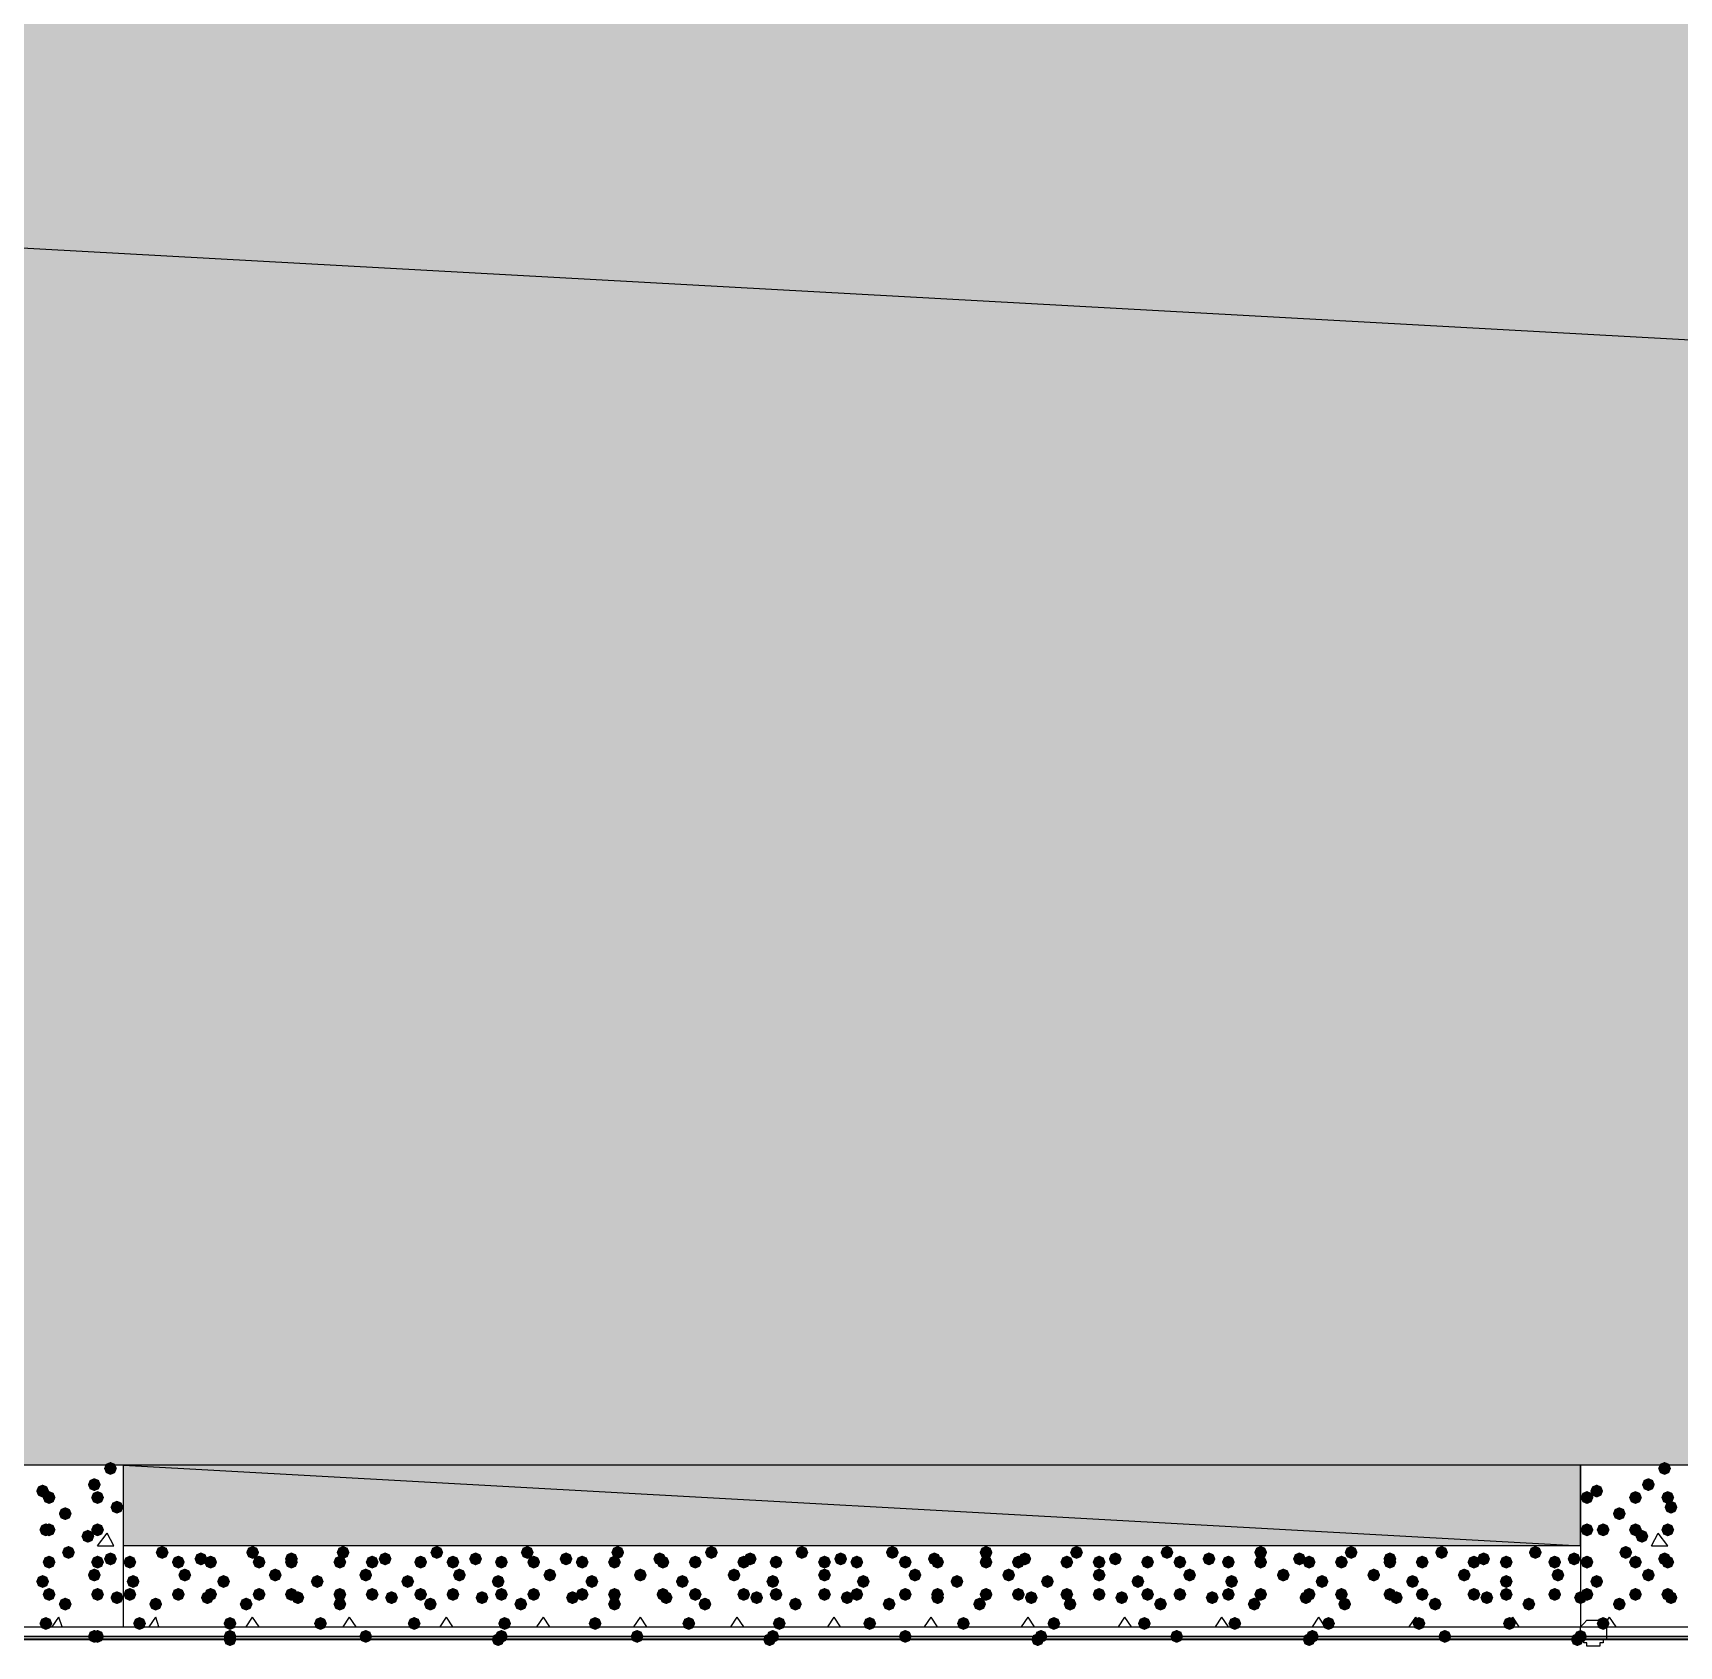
# Model space of a CAD drawing. Header units: millimetres. Extents: x 0 to 420, y 0 to 297.
# Drawn here: x 89.87 to 111.44, y 82.55 to 103.7 of the extents above; entities that cross this region are included whole.
import ezdxf

# ---------------------------------------------------------------- set-up
doc = ezdxf.new("R2010")
doc.units = ezdxf.units.MM
doc.layers.get('0').update_dxf_attribs({"linetype": 'CONTINUOUS'})

msp = doc.modelspace()

# ---------------------------------------------------------------- hatches: boundary and pattern name
at = {"true_color": 0x000008}
h = msp.add_hatch(color=0, dxfattribs=at)
h.paths.add_polyline_path([(379.603, 103.970667), (33.528, 103.970667), (379.603, 84.920667)], flags=0)
h.paths.add_polyline_path([(33.528, 103.970667), (379.603, 84.920667), (33.528, 84.920667)], flags=0)
at = {"true_color": 0x000007}
for points in [[(90.974333, 84.878333), (90.949462, 84.818537), (90.889667, 84.793667), (90.829871, 84.818537), (90.805, 84.878333), (90.829871, 84.938129), (90.889667, 84.963), (90.949462, 84.938129)], [(111.336667, 84.878333), (111.311796, 84.818537), (111.252, 84.793667), (111.192204, 84.818537), (111.167333, 84.878333), (111.192204, 84.938129), (111.252, 84.963), (111.311796, 84.938129)], [(90.085333, 84.582), (90.060463, 84.522204), (90.000667, 84.497333), (89.940871, 84.522204), (89.916, 84.582), (89.940871, 84.641796), (90.000667, 84.666667), (90.060462, 84.641796)], [(90.17, 84.497333), (90.145129, 84.437537), (90.085333, 84.412667), (90.025538, 84.437537), (90.000667, 84.497333), (90.025537, 84.557129), (90.085333, 84.582), (90.145129, 84.557129)], [(90.762667, 84.666667), (90.737796, 84.606871), (90.678, 84.582), (90.618204, 84.606871), (90.593333, 84.666667), (90.618204, 84.726462), (90.678, 84.751333), (90.737796, 84.726463)], [(90.805, 84.497333), (90.780129, 84.437537), (90.720333, 84.412667), (90.660538, 84.437537), (90.635667, 84.497333), (90.660537, 84.557129), (90.720333, 84.582), (90.780129, 84.557129)], [(110.320667, 84.497333), (110.295796, 84.437537), (110.236, 84.412667), (110.176204, 84.437537), (110.151333, 84.497333), (110.176204, 84.557129), (110.236, 84.582), (110.295796, 84.557129)], [(110.447667, 84.582), (110.422796, 84.522204), (110.363, 84.497333), (110.303204, 84.522204), (110.278333, 84.582), (110.303204, 84.641796), (110.363, 84.666667), (110.422796, 84.641796)], [(110.955667, 84.497333), (110.930796, 84.437537), (110.871, 84.412667), (110.811204, 84.437537), (110.786333, 84.497333), (110.811204, 84.557129), (110.871, 84.582), (110.930796, 84.557129)], [(111.125, 84.666667), (111.100129, 84.606871), (111.040333, 84.582), (110.980538, 84.606871), (110.955667, 84.666667), (110.980537, 84.726462), (111.040333, 84.751333), (111.100129, 84.726463)], [(111.379, 84.497333), (111.354129, 84.437537), (111.294333, 84.412667), (111.234538, 84.437537), (111.209667, 84.497333), (111.234537, 84.557129), (111.294333, 84.582), (111.354129, 84.557129)], [(90.381667, 84.285667), (90.356796, 84.225871), (90.297, 84.201), (90.237204, 84.225871), (90.212333, 84.285667), (90.237204, 84.345462), (90.297, 84.370333), (90.356796, 84.345463)], [(91.059, 84.370333), (91.034129, 84.310538), (90.974333, 84.285667), (90.914538, 84.310538), (90.889667, 84.370333), (90.914537, 84.430129), (90.974333, 84.455), (91.034129, 84.430129)], [(110.744, 84.285667), (110.719129, 84.225871), (110.659333, 84.201), (110.599538, 84.225871), (110.574667, 84.285667), (110.599537, 84.345462), (110.659333, 84.370333), (110.719129, 84.345463)], [(111.421333, 84.370333), (111.396463, 84.310538), (111.336667, 84.285667), (111.276871, 84.310538), (111.252, 84.370333), (111.276871, 84.430129), (111.336667, 84.455), (111.396462, 84.430129)], [(90.127667, 84.074), (90.102796, 84.014204), (90.043, 83.989333), (89.983204, 84.014204), (89.958333, 84.074), (89.983204, 84.133796), (90.043, 84.158667), (90.102796, 84.133796)], [(90.17, 84.074), (90.145129, 84.014204), (90.085333, 83.989333), (90.025538, 84.014204), (90.000667, 84.074), (90.025537, 84.133796), (90.085333, 84.158667), (90.145129, 84.133796)], [(90.805, 84.074), (90.780129, 84.014204), (90.720333, 83.989333), (90.660538, 84.014204), (90.635667, 84.074), (90.660537, 84.133796), (90.720333, 84.158667), (90.780129, 84.133796)], [(110.320667, 84.074), (110.295796, 84.014204), (110.236, 83.989333), (110.176204, 84.014204), (110.151333, 84.074), (110.176204, 84.133796), (110.236, 84.158667), (110.295796, 84.133796)], [(110.532333, 84.074), (110.507463, 84.014204), (110.447667, 83.989333), (110.387871, 84.014204), (110.363, 84.074), (110.387871, 84.133796), (110.447667, 84.158667), (110.507462, 84.133796)], [(110.955667, 84.074), (110.930796, 84.014204), (110.871, 83.989333), (110.811204, 84.014204), (110.786333, 84.074), (110.811204, 84.133796), (110.871, 84.158667), (110.930796, 84.133796)], [(111.379, 84.074), (111.354129, 84.014204), (111.294333, 83.989333), (111.234538, 84.014204), (111.209667, 84.074), (111.234537, 84.133796), (111.294333, 84.158667), (111.354129, 84.133796)], [(90.678, 83.989333), (90.653129, 83.929537), (90.593333, 83.904667), (90.533537, 83.929537), (90.508667, 83.989333), (90.533537, 84.049129), (90.593333, 84.074), (90.653129, 84.049129)], [(111.040333, 83.989333), (111.015463, 83.929537), (110.955667, 83.904667), (110.895871, 83.929537), (110.871, 83.989333), (110.895871, 84.049129), (110.955667, 84.074), (111.015462, 84.049129)], [(90.17, 83.650667), (90.145129, 83.590871), (90.085333, 83.566), (90.025538, 83.590871), (90.000667, 83.650667), (90.025537, 83.710462), (90.085333, 83.735333), (90.145129, 83.710463)], [(90.424, 83.777667), (90.399129, 83.717871), (90.339333, 83.693), (90.279538, 83.717871), (90.254667, 83.777667), (90.279537, 83.837462), (90.339333, 83.862333), (90.399129, 83.837463)], [(90.805, 83.650667), (90.780129, 83.590871), (90.720333, 83.566), (90.660538, 83.590871), (90.635667, 83.650667), (90.660537, 83.710462), (90.720333, 83.735333), (90.780129, 83.710463)], [(90.974333, 83.693), (90.949462, 83.633204), (90.889667, 83.608333), (90.829871, 83.633204), (90.805, 83.693), (90.829871, 83.752796), (90.889667, 83.777667), (90.949462, 83.752796)], [(110.320667, 83.650667), (110.295796, 83.590871), (110.236, 83.566), (110.176204, 83.590871), (110.151333, 83.650667), (110.176204, 83.710462), (110.236, 83.735333), (110.295796, 83.710463)], [(110.828667, 83.777667), (110.803796, 83.717871), (110.744, 83.693), (110.684204, 83.717871), (110.659333, 83.777667), (110.684204, 83.837462), (110.744, 83.862333), (110.803796, 83.837463)], [(110.955667, 83.650667), (110.930796, 83.590871), (110.871, 83.566), (110.811204, 83.590871), (110.786333, 83.650667), (110.811204, 83.710462), (110.871, 83.735333), (110.930796, 83.710463)], [(111.336667, 83.693), (111.311796, 83.633204), (111.252, 83.608333), (111.192204, 83.633204), (111.167333, 83.693), (111.192204, 83.752796), (111.252, 83.777667), (111.311796, 83.752796)], [(111.379, 83.650667), (111.354129, 83.590871), (111.294333, 83.566), (111.234538, 83.590871), (111.209667, 83.650667), (111.234537, 83.710462), (111.294333, 83.735333), (111.354129, 83.710463)], [(90.085333, 83.396667), (90.060463, 83.336871), (90.000667, 83.312), (89.940871, 83.336871), (89.916, 83.396667), (89.940871, 83.456462), (90.000667, 83.481333), (90.060462, 83.456463)], [(90.762667, 83.481333), (90.737796, 83.421537), (90.678, 83.396667), (90.618204, 83.421537), (90.593333, 83.481333), (90.618204, 83.541129), (90.678, 83.566), (90.737796, 83.541129)], [(110.447667, 83.396667), (110.422796, 83.336871), (110.363, 83.312), (110.303204, 83.336871), (110.278333, 83.396667), (110.303204, 83.456462), (110.363, 83.481333), (110.422796, 83.456463)], [(111.125, 83.481333), (111.100129, 83.421537), (111.040333, 83.396667), (110.980538, 83.421537), (110.955667, 83.481333), (110.980537, 83.541129), (111.040333, 83.566), (111.100129, 83.541129)], [(90.17, 83.227333), (90.145129, 83.167537), (90.085333, 83.142667), (90.025538, 83.167537), (90.000667, 83.227333), (90.025537, 83.287129), (90.085333, 83.312), (90.145129, 83.287129)], [(90.805, 83.227333), (90.780129, 83.167537), (90.720333, 83.142667), (90.660538, 83.167537), (90.635667, 83.227333), (90.660537, 83.287129), (90.720333, 83.312), (90.780129, 83.287129)], [(91.059, 83.185), (91.034129, 83.125204), (90.974333, 83.100333), (90.914538, 83.125204), (90.889667, 83.185), (90.914537, 83.244796), (90.974333, 83.269667), (91.034129, 83.244796)], [(110.320667, 83.227333), (110.295796, 83.167537), (110.236, 83.142667), (110.176204, 83.167537), (110.151333, 83.227333), (110.176204, 83.287129), (110.236, 83.312), (110.295796, 83.287129)], [(110.955667, 83.227333), (110.930796, 83.167537), (110.871, 83.142667), (110.811204, 83.167537), (110.786333, 83.227333), (110.811204, 83.287129), (110.871, 83.312), (110.930796, 83.287129)], [(111.379, 83.227333), (111.354129, 83.167537), (111.294333, 83.142667), (111.234538, 83.167537), (111.209667, 83.227333), (111.234537, 83.287129), (111.294333, 83.312), (111.354129, 83.287129)], [(111.421333, 83.185), (111.396463, 83.125204), (111.336667, 83.100333), (111.276871, 83.125204), (111.252, 83.185), (111.276871, 83.244796), (111.336667, 83.269667), (111.396462, 83.244796)], [(90.381667, 83.100333), (90.356796, 83.040538), (90.297, 83.015667), (90.237204, 83.040538), (90.212333, 83.100333), (90.237204, 83.160129), (90.297, 83.185), (90.356796, 83.160129)], [(110.744, 83.100333), (110.719129, 83.040538), (110.659333, 83.015667), (110.599538, 83.040538), (110.574667, 83.100333), (110.599537, 83.160129), (110.659333, 83.185), (110.719129, 83.160129)], [(90.127667, 82.846333), (90.102796, 82.786537), (90.043, 82.761667), (89.983204, 82.786537), (89.958333, 82.846333), (89.983204, 82.906129), (90.043, 82.931), (90.102796, 82.906129)], [(110.532333, 82.846333), (110.507463, 82.786537), (110.447667, 82.761667), (110.387871, 82.786537), (110.363, 82.846333), (110.387871, 82.906129), (110.447667, 82.931), (110.507462, 82.906129)]]:
    msp.add_hatch(color=0, dxfattribs=at).paths.add_polyline_path(points, flags=0)
at = {"true_color": 0x000008}
h = msp.add_hatch(color=0, dxfattribs=at)
h.paths.add_polyline_path([(110.151333, 84.920667), (91.059, 84.920667), (110.151333, 83.862333)], flags=0)
h.paths.add_polyline_path([(91.059, 84.920667), (110.151333, 83.862333), (91.059, 83.862333)], flags=0)
for points in [[(91.228333, 83.650667), (91.203463, 83.590871), (91.143667, 83.566), (91.083871, 83.590871), (91.059, 83.650667), (91.083871, 83.710462), (91.143667, 83.735333), (91.203462, 83.710463)], [(91.651667, 83.777667), (91.626796, 83.717871), (91.567, 83.693), (91.507204, 83.717871), (91.482333, 83.777667), (91.507204, 83.837462), (91.567, 83.862333), (91.626796, 83.837463)], [(91.863333, 83.650667), (91.838463, 83.590871), (91.778667, 83.566), (91.718871, 83.590871), (91.694, 83.650667), (91.718871, 83.710462), (91.778667, 83.735333), (91.838462, 83.710463)], [(92.159667, 83.693), (92.134796, 83.633204), (92.075, 83.608333), (92.015204, 83.633204), (91.990333, 83.693), (92.015204, 83.752796), (92.075, 83.777667), (92.134796, 83.752796)], [(92.286667, 83.650667), (92.261796, 83.590871), (92.202, 83.566), (92.142204, 83.590871), (92.117333, 83.650667), (92.142204, 83.710462), (92.202, 83.735333), (92.261796, 83.710463)], [(92.837, 83.777667), (92.812129, 83.717871), (92.752333, 83.693), (92.692538, 83.717871), (92.667667, 83.777667), (92.692537, 83.837462), (92.752333, 83.862333), (92.812129, 83.837463)], [(92.921667, 83.650667), (92.896796, 83.590871), (92.837, 83.566), (92.777204, 83.590871), (92.752333, 83.650667), (92.777204, 83.710462), (92.837, 83.735333), (92.896796, 83.710463)], [(93.345, 83.693), (93.320129, 83.633204), (93.260333, 83.608333), (93.200538, 83.633204), (93.175667, 83.693), (93.200537, 83.752796), (93.260333, 83.777667), (93.320129, 83.752796)], [(93.345, 83.650667), (93.320129, 83.590871), (93.260333, 83.566), (93.200538, 83.590871), (93.175667, 83.650667), (93.200537, 83.710462), (93.260333, 83.735333), (93.320129, 83.710463)], [(93.98, 83.650667), (93.955129, 83.590871), (93.895333, 83.566), (93.835538, 83.590871), (93.810667, 83.650667), (93.835537, 83.710462), (93.895333, 83.735333), (93.955129, 83.710463)], [(94.022333, 83.777667), (93.997463, 83.717871), (93.937667, 83.693), (93.877871, 83.717871), (93.853, 83.777667), (93.877871, 83.837462), (93.937667, 83.862333), (93.997462, 83.837463)], [(94.403333, 83.650667), (94.378463, 83.590871), (94.318667, 83.566), (94.258871, 83.590871), (94.234, 83.650667), (94.258871, 83.710462), (94.318667, 83.735333), (94.378462, 83.710463)], [(94.572667, 83.693), (94.547796, 83.633204), (94.488, 83.608333), (94.428204, 83.633204), (94.403333, 83.693), (94.428204, 83.752796), (94.488, 83.777667), (94.547796, 83.752796)], [(95.038333, 83.650667), (95.013463, 83.590871), (94.953667, 83.566), (94.893871, 83.590871), (94.869, 83.650667), (94.893871, 83.710462), (94.953667, 83.735333), (95.013462, 83.710463)], [(95.25, 83.777667), (95.225129, 83.717871), (95.165333, 83.693), (95.105538, 83.717871), (95.080667, 83.777667), (95.105537, 83.837462), (95.165333, 83.862333), (95.225129, 83.837463)], [(95.461667, 83.650667), (95.436796, 83.590871), (95.377, 83.566), (95.317204, 83.590871), (95.292333, 83.650667), (95.317204, 83.710462), (95.377, 83.735333), (95.436796, 83.710463)], [(95.758, 83.693), (95.733129, 83.633204), (95.673333, 83.608333), (95.613537, 83.633204), (95.588667, 83.693), (95.613537, 83.752796), (95.673333, 83.777667), (95.733129, 83.752796)], [(96.096667, 83.650667), (96.071796, 83.590871), (96.012, 83.566), (95.952204, 83.590871), (95.927333, 83.650667), (95.952204, 83.710462), (96.012, 83.735333), (96.071796, 83.710463)], [(96.435333, 83.777667), (96.410463, 83.717871), (96.350667, 83.693), (96.290871, 83.717871), (96.266, 83.777667), (96.290871, 83.837462), (96.350667, 83.862333), (96.410462, 83.837463)], [(96.52, 83.650667), (96.495129, 83.590871), (96.435333, 83.566), (96.375538, 83.590871), (96.350667, 83.650667), (96.375537, 83.710462), (96.435333, 83.735333), (96.495129, 83.710463)], [(96.943333, 83.693), (96.918463, 83.633204), (96.858667, 83.608333), (96.798871, 83.633204), (96.774, 83.693), (96.798871, 83.752796), (96.858667, 83.777667), (96.918462, 83.752796)], [(97.155, 83.650667), (97.130129, 83.590871), (97.070333, 83.566), (97.010538, 83.590871), (96.985667, 83.650667), (97.010537, 83.710462), (97.070333, 83.735333), (97.130129, 83.710463)], [(97.578333, 83.650667), (97.553463, 83.590871), (97.493667, 83.566), (97.433871, 83.590871), (97.409, 83.650667), (97.433871, 83.710462), (97.493667, 83.735333), (97.553462, 83.710463)], [(97.620667, 83.777667), (97.595796, 83.717871), (97.536, 83.693), (97.476204, 83.717871), (97.451333, 83.777667), (97.476204, 83.837462), (97.536, 83.862333), (97.595796, 83.837463)], [(98.171, 83.693), (98.146129, 83.633204), (98.086333, 83.608333), (98.026537, 83.633204), (98.001667, 83.693), (98.026537, 83.752796), (98.086333, 83.777667), (98.146129, 83.752796)], [(98.213333, 83.650667), (98.188463, 83.590871), (98.128667, 83.566), (98.068871, 83.590871), (98.044, 83.650667), (98.068871, 83.710462), (98.128667, 83.735333), (98.188462, 83.710463)], [(98.636667, 83.650667), (98.611796, 83.590871), (98.552, 83.566), (98.492204, 83.590871), (98.467333, 83.650667), (98.492204, 83.710462), (98.552, 83.735333), (98.611796, 83.710463)], [(98.848333, 83.777667), (98.823463, 83.717871), (98.763667, 83.693), (98.703871, 83.717871), (98.679, 83.777667), (98.703871, 83.837462), (98.763667, 83.862333), (98.823462, 83.837463)], [(99.271667, 83.650667), (99.246796, 83.590871), (99.187, 83.566), (99.127204, 83.590871), (99.102333, 83.650667), (99.127204, 83.710462), (99.187, 83.735333), (99.246796, 83.710463)], [(99.356333, 83.693), (99.331463, 83.633204), (99.271667, 83.608333), (99.211871, 83.633204), (99.187, 83.693), (99.211871, 83.752796), (99.271667, 83.777667), (99.331462, 83.752796)], [(99.695, 83.650667), (99.670129, 83.590871), (99.610333, 83.566), (99.550538, 83.590871), (99.525667, 83.650667), (99.550537, 83.710462), (99.610333, 83.735333), (99.670129, 83.710463)], [(100.033667, 83.777667), (100.008796, 83.717871), (99.949, 83.693), (99.889204, 83.717871), (99.864333, 83.777667), (99.889204, 83.837462), (99.949, 83.862333), (100.008796, 83.837463)], [(100.33, 83.650667), (100.305129, 83.590871), (100.245333, 83.566), (100.185538, 83.590871), (100.160667, 83.650667), (100.185537, 83.710462), (100.245333, 83.735333), (100.305129, 83.710463)], [(100.541667, 83.693), (100.516796, 83.633204), (100.457, 83.608333), (100.397204, 83.633204), (100.372333, 83.693), (100.397204, 83.752796), (100.457, 83.777667), (100.516796, 83.752796)], [(100.753333, 83.650667), (100.728463, 83.590871), (100.668667, 83.566), (100.608871, 83.590871), (100.584, 83.650667), (100.608871, 83.710462), (100.668667, 83.735333), (100.728462, 83.710463)], [(101.219, 83.777667), (101.194129, 83.717871), (101.134333, 83.693), (101.074538, 83.717871), (101.049667, 83.777667), (101.074537, 83.837462), (101.134333, 83.862333), (101.194129, 83.837463)], [(101.388333, 83.650667), (101.363463, 83.590871), (101.303667, 83.566), (101.243871, 83.590871), (101.219, 83.650667), (101.243871, 83.710462), (101.303667, 83.735333), (101.363462, 83.710463)], [(101.769333, 83.693), (101.744462, 83.633204), (101.684667, 83.608333), (101.624871, 83.633204), (101.6, 83.693), (101.624871, 83.752796), (101.684667, 83.777667), (101.744462, 83.752796)], [(101.811667, 83.650667), (101.786796, 83.590871), (101.727, 83.566), (101.667204, 83.590871), (101.642333, 83.650667), (101.667204, 83.710462), (101.727, 83.735333), (101.786796, 83.710463)], [(102.446667, 83.777667), (102.421796, 83.717871), (102.362, 83.693), (102.302204, 83.717871), (102.277333, 83.777667), (102.302204, 83.837462), (102.362, 83.862333), (102.421796, 83.837463)], [(102.446667, 83.650667), (102.421796, 83.590871), (102.362, 83.566), (102.302204, 83.590871), (102.277333, 83.650667), (102.302204, 83.710462), (102.362, 83.735333), (102.421796, 83.710463)], [(102.87, 83.650667), (102.845129, 83.590871), (102.785333, 83.566), (102.725538, 83.590871), (102.700667, 83.650667), (102.725537, 83.710462), (102.785333, 83.735333), (102.845129, 83.710463)], [(102.954667, 83.693), (102.929796, 83.633204), (102.87, 83.608333), (102.810204, 83.633204), (102.785333, 83.693), (102.810204, 83.752796), (102.87, 83.777667), (102.929796, 83.752796)], [(103.505, 83.650667), (103.480129, 83.590871), (103.420333, 83.566), (103.360538, 83.590871), (103.335667, 83.650667), (103.360537, 83.710462), (103.420333, 83.735333), (103.480129, 83.710463)], [(103.632, 83.777667), (103.607129, 83.717871), (103.547333, 83.693), (103.487538, 83.717871), (103.462667, 83.777667), (103.487537, 83.837462), (103.547333, 83.862333), (103.607129, 83.837463)], [(103.928333, 83.650667), (103.903463, 83.590871), (103.843667, 83.566), (103.783871, 83.590871), (103.759, 83.650667), (103.783871, 83.710462), (103.843667, 83.735333), (103.903462, 83.710463)], [(104.14, 83.693), (104.115129, 83.633204), (104.055333, 83.608333), (103.995538, 83.633204), (103.970667, 83.693), (103.995537, 83.752796), (104.055333, 83.777667), (104.115129, 83.752796)], [(104.563333, 83.650667), (104.538463, 83.590871), (104.478667, 83.566), (104.418871, 83.590871), (104.394, 83.650667), (104.418871, 83.710462), (104.478667, 83.735333), (104.538462, 83.710463)], [(104.817333, 83.777667), (104.792463, 83.717871), (104.732667, 83.693), (104.672871, 83.717871), (104.648, 83.777667), (104.672871, 83.837462), (104.732667, 83.862333), (104.792462, 83.837463)], [(104.986667, 83.650667), (104.961796, 83.590871), (104.902, 83.566), (104.842204, 83.590871), (104.817333, 83.650667), (104.842204, 83.710462), (104.902, 83.735333), (104.961796, 83.710463)], [(105.367667, 83.693), (105.342796, 83.633204), (105.283, 83.608333), (105.223204, 83.633204), (105.198333, 83.693), (105.223204, 83.752796), (105.283, 83.777667), (105.342796, 83.752796)], [(105.621667, 83.650667), (105.596796, 83.590871), (105.537, 83.566), (105.477204, 83.590871), (105.452333, 83.650667), (105.477204, 83.710462), (105.537, 83.735333), (105.596796, 83.710463)], [(106.045, 83.777667), (106.020129, 83.717871), (105.960333, 83.693), (105.900538, 83.717871), (105.875667, 83.777667), (105.900537, 83.837462), (105.960333, 83.862333), (106.020129, 83.837463)], [(106.045, 83.650667), (106.020129, 83.590871), (105.960333, 83.566), (105.900538, 83.590871), (105.875667, 83.650667), (105.900537, 83.710462), (105.960333, 83.735333), (106.020129, 83.710463)], [(106.553, 83.693), (106.528129, 83.633204), (106.468333, 83.608333), (106.408537, 83.633204), (106.383667, 83.693), (106.408537, 83.752796), (106.468333, 83.777667), (106.528129, 83.752796)], [(106.68, 83.650667), (106.655129, 83.590871), (106.595333, 83.566), (106.535538, 83.590871), (106.510667, 83.650667), (106.535537, 83.710462), (106.595333, 83.735333), (106.655129, 83.710463)], [(107.103333, 83.650667), (107.078463, 83.590871), (107.018667, 83.566), (106.958871, 83.590871), (106.934, 83.650667), (106.958871, 83.710462), (107.018667, 83.735333), (107.078462, 83.710463)], [(107.230333, 83.777667), (107.205463, 83.717871), (107.145667, 83.693), (107.085871, 83.717871), (107.061, 83.777667), (107.085871, 83.837462), (107.145667, 83.862333), (107.205462, 83.837463)], [(107.738333, 83.693), (107.713463, 83.633204), (107.653667, 83.608333), (107.593871, 83.633204), (107.569, 83.693), (107.593871, 83.752796), (107.653667, 83.777667), (107.713462, 83.752796)], [(107.738333, 83.650667), (107.713463, 83.590871), (107.653667, 83.566), (107.593871, 83.590871), (107.569, 83.650667), (107.593871, 83.710462), (107.653667, 83.735333), (107.713462, 83.710463)], [(108.161667, 83.650667), (108.136796, 83.590871), (108.077, 83.566), (108.017204, 83.590871), (107.992333, 83.650667), (108.017204, 83.710462), (108.077, 83.735333), (108.136796, 83.710463)], [(108.415667, 83.777667), (108.390796, 83.717871), (108.331, 83.693), (108.271204, 83.717871), (108.246333, 83.777667), (108.271204, 83.837462), (108.331, 83.862333), (108.390796, 83.837463)], [(108.839, 83.650667), (108.814129, 83.590871), (108.754333, 83.566), (108.694538, 83.590871), (108.669667, 83.650667), (108.694537, 83.710462), (108.754333, 83.735333), (108.814129, 83.710463)], [(108.966, 83.693), (108.941129, 83.633204), (108.881333, 83.608333), (108.821537, 83.633204), (108.796667, 83.693), (108.821537, 83.752796), (108.881333, 83.777667), (108.941129, 83.752796)], [(109.262333, 83.650667), (109.237463, 83.590871), (109.177667, 83.566), (109.117871, 83.590871), (109.093, 83.650667), (109.117871, 83.710462), (109.177667, 83.735333), (109.237462, 83.710463)], [(109.643333, 83.777667), (109.618463, 83.717871), (109.558667, 83.693), (109.498871, 83.717871), (109.474, 83.777667), (109.498871, 83.837462), (109.558667, 83.862333), (109.618462, 83.837463)], [(109.897333, 83.650667), (109.872463, 83.590871), (109.812667, 83.566), (109.752871, 83.590871), (109.728, 83.650667), (109.752871, 83.710462), (109.812667, 83.735333), (109.872462, 83.710463)], [(110.151333, 83.693), (110.126462, 83.633204), (110.066667, 83.608333), (110.006871, 83.633204), (109.982, 83.693), (110.006871, 83.752796), (110.066667, 83.777667), (110.126462, 83.752796)], [(91.270667, 83.396667), (91.245796, 83.336871), (91.186, 83.312), (91.126204, 83.336871), (91.101333, 83.396667), (91.126204, 83.456462), (91.186, 83.481333), (91.245796, 83.456463)], [(91.948, 83.481333), (91.923129, 83.421537), (91.863333, 83.396667), (91.803537, 83.421537), (91.778667, 83.481333), (91.803537, 83.541129), (91.863333, 83.566), (91.923129, 83.541129)], [(92.456, 83.396667), (92.431129, 83.336871), (92.371333, 83.312), (92.311537, 83.336871), (92.286667, 83.396667), (92.311537, 83.456462), (92.371333, 83.481333), (92.431129, 83.456463)], [(93.133333, 83.481333), (93.108463, 83.421537), (93.048667, 83.396667), (92.988871, 83.421537), (92.964, 83.481333), (92.988871, 83.541129), (93.048667, 83.566), (93.108462, 83.541129)], [(93.683667, 83.396667), (93.658796, 83.336871), (93.599, 83.312), (93.539204, 83.336871), (93.514333, 83.396667), (93.539204, 83.456462), (93.599, 83.481333), (93.658796, 83.456463)], [(94.318667, 83.481333), (94.293796, 83.421537), (94.234, 83.396667), (94.174204, 83.421537), (94.149333, 83.481333), (94.174204, 83.541129), (94.234, 83.566), (94.293796, 83.541129)], [(94.869, 83.396667), (94.844129, 83.336871), (94.784333, 83.312), (94.724538, 83.336871), (94.699667, 83.396667), (94.724537, 83.456462), (94.784333, 83.481333), (94.844129, 83.456463)], [(95.546333, 83.481333), (95.521462, 83.421537), (95.461667, 83.396667), (95.401871, 83.421537), (95.377, 83.481333), (95.401871, 83.541129), (95.461667, 83.566), (95.521462, 83.541129)], [(96.054333, 83.396667), (96.029462, 83.336871), (95.969667, 83.312), (95.909871, 83.336871), (95.885, 83.396667), (95.909871, 83.456462), (95.969667, 83.481333), (96.029462, 83.456463)], [(96.731667, 83.481333), (96.706796, 83.421537), (96.647, 83.396667), (96.587204, 83.421537), (96.562333, 83.481333), (96.587204, 83.541129), (96.647, 83.566), (96.706796, 83.541129)], [(97.282, 83.396667), (97.257129, 83.336871), (97.197333, 83.312), (97.137538, 83.336871), (97.112667, 83.396667), (97.137537, 83.456462), (97.197333, 83.481333), (97.257129, 83.456463)], [(97.917, 83.481333), (97.892129, 83.421537), (97.832333, 83.396667), (97.772538, 83.421537), (97.747667, 83.481333), (97.772537, 83.541129), (97.832333, 83.566), (97.892129, 83.541129)], [(98.467333, 83.396667), (98.442463, 83.336871), (98.382667, 83.312), (98.322871, 83.336871), (98.298, 83.396667), (98.322871, 83.456462), (98.382667, 83.481333), (98.442462, 83.456463)], [(99.144667, 83.481333), (99.119796, 83.421537), (99.06, 83.396667), (99.000204, 83.421537), (98.975333, 83.481333), (99.000204, 83.541129), (99.06, 83.566), (99.119796, 83.541129)], [(99.652667, 83.396667), (99.627796, 83.336871), (99.568, 83.312), (99.508204, 83.336871), (99.483333, 83.396667), (99.508204, 83.456462), (99.568, 83.481333), (99.627796, 83.456463)], [(100.33, 83.481333), (100.305129, 83.421537), (100.245333, 83.396667), (100.185538, 83.421537), (100.160667, 83.481333), (100.185537, 83.541129), (100.245333, 83.566), (100.305129, 83.541129)], [(100.838, 83.396667), (100.813129, 83.336871), (100.753333, 83.312), (100.693537, 83.336871), (100.668667, 83.396667), (100.693537, 83.456462), (100.753333, 83.481333), (100.813129, 83.456463)], [(101.515333, 83.481333), (101.490463, 83.421537), (101.430667, 83.396667), (101.370871, 83.421537), (101.346, 83.481333), (101.370871, 83.541129), (101.430667, 83.566), (101.490462, 83.541129)], [(102.065667, 83.396667), (102.040796, 83.336871), (101.981, 83.312), (101.921204, 83.336871), (101.896333, 83.396667), (101.921204, 83.456462), (101.981, 83.481333), (102.040796, 83.456463)], [(102.743, 83.481333), (102.718129, 83.421537), (102.658333, 83.396667), (102.598537, 83.421537), (102.573667, 83.481333), (102.598537, 83.541129), (102.658333, 83.566), (102.718129, 83.541129)], [(103.251, 83.396667), (103.226129, 83.336871), (103.166333, 83.312), (103.106537, 83.336871), (103.081667, 83.396667), (103.106537, 83.456462), (103.166333, 83.481333), (103.226129, 83.456463)], [(103.928333, 83.481333), (103.903463, 83.421537), (103.843667, 83.396667), (103.783871, 83.421537), (103.759, 83.481333), (103.783871, 83.541129), (103.843667, 83.566), (103.903462, 83.541129)], [(104.436333, 83.396667), (104.411463, 83.336871), (104.351667, 83.312), (104.291871, 83.336871), (104.267, 83.396667), (104.291871, 83.456462), (104.351667, 83.481333), (104.411462, 83.456463)], [(105.113667, 83.481333), (105.088796, 83.421537), (105.029, 83.396667), (104.969204, 83.421537), (104.944333, 83.481333), (104.969204, 83.541129), (105.029, 83.566), (105.088796, 83.541129)], [(105.664, 83.396667), (105.639129, 83.336871), (105.579333, 83.312), (105.519538, 83.336871), (105.494667, 83.396667), (105.519537, 83.456462), (105.579333, 83.481333), (105.639129, 83.456463)], [(106.341333, 83.481333), (106.316463, 83.421537), (106.256667, 83.396667), (106.196871, 83.421537), (106.172, 83.481333), (106.196871, 83.541129), (106.256667, 83.566), (106.316462, 83.541129)], [(106.849333, 83.396667), (106.824462, 83.336871), (106.764667, 83.312), (106.704871, 83.336871), (106.68, 83.396667), (106.704871, 83.456462), (106.764667, 83.481333), (106.824462, 83.456463)], [(107.526667, 83.481333), (107.501796, 83.421537), (107.442, 83.396667), (107.382204, 83.421537), (107.357333, 83.481333), (107.382204, 83.541129), (107.442, 83.566), (107.501796, 83.541129)], [(108.034667, 83.396667), (108.009796, 83.336871), (107.95, 83.312), (107.890204, 83.336871), (107.865333, 83.396667), (107.890204, 83.456462), (107.95, 83.481333), (108.009796, 83.456463)], [(108.712, 83.481333), (108.687129, 83.421537), (108.627333, 83.396667), (108.567538, 83.421537), (108.542667, 83.481333), (108.567537, 83.541129), (108.627333, 83.566), (108.687129, 83.541129)], [(109.262333, 83.396667), (109.237463, 83.336871), (109.177667, 83.312), (109.117871, 83.336871), (109.093, 83.396667), (109.117871, 83.456462), (109.177667, 83.481333), (109.237462, 83.456463)], [(109.939667, 83.481333), (109.914796, 83.421537), (109.855, 83.396667), (109.795204, 83.421537), (109.770333, 83.481333), (109.795204, 83.541129), (109.855, 83.566), (109.914796, 83.541129)], [(91.228333, 83.227333), (91.203463, 83.167537), (91.143667, 83.142667), (91.083871, 83.167537), (91.059, 83.227333), (91.083871, 83.287129), (91.143667, 83.312), (91.203462, 83.287129)], [(91.863333, 83.227333), (91.838463, 83.167537), (91.778667, 83.142667), (91.718871, 83.167537), (91.694, 83.227333), (91.718871, 83.287129), (91.778667, 83.312), (91.838462, 83.287129)], [(92.244333, 83.185), (92.219462, 83.125204), (92.159667, 83.100333), (92.099871, 83.125204), (92.075, 83.185), (92.099871, 83.244796), (92.159667, 83.269667), (92.219462, 83.244796)], [(92.286667, 83.227333), (92.261796, 83.167537), (92.202, 83.142667), (92.142204, 83.167537), (92.117333, 83.227333), (92.142204, 83.287129), (92.202, 83.312), (92.261796, 83.287129)], [(92.921667, 83.227333), (92.896796, 83.167537), (92.837, 83.142667), (92.777204, 83.167537), (92.752333, 83.227333), (92.777204, 83.287129), (92.837, 83.312), (92.896796, 83.287129)], [(93.345, 83.227333), (93.320129, 83.167537), (93.260333, 83.142667), (93.200538, 83.167537), (93.175667, 83.227333), (93.200537, 83.287129), (93.260333, 83.312), (93.320129, 83.287129)], [(93.429667, 83.185), (93.404796, 83.125204), (93.345, 83.100333), (93.285204, 83.125204), (93.260333, 83.185), (93.285204, 83.244796), (93.345, 83.269667), (93.404796, 83.244796)], [(93.98, 83.227333), (93.955129, 83.167537), (93.895333, 83.142667), (93.835538, 83.167537), (93.810667, 83.227333), (93.835537, 83.287129), (93.895333, 83.312), (93.955129, 83.287129)], [(94.403333, 83.227333), (94.378463, 83.167537), (94.318667, 83.142667), (94.258871, 83.167537), (94.234, 83.227333), (94.258871, 83.287129), (94.318667, 83.312), (94.378462, 83.287129)], [(94.657333, 83.185), (94.632463, 83.125204), (94.572667, 83.100333), (94.512871, 83.125204), (94.488, 83.185), (94.512871, 83.244796), (94.572667, 83.269667), (94.632462, 83.244796)], [(95.038333, 83.227333), (95.013463, 83.167537), (94.953667, 83.142667), (94.893871, 83.167537), (94.869, 83.227333), (94.893871, 83.287129), (94.953667, 83.312), (95.013462, 83.287129)], [(95.461667, 83.227333), (95.436796, 83.167537), (95.377, 83.142667), (95.317204, 83.167537), (95.292333, 83.227333), (95.317204, 83.287129), (95.377, 83.312), (95.436796, 83.287129)], [(95.842667, 83.185), (95.817796, 83.125204), (95.758, 83.100333), (95.698204, 83.125204), (95.673333, 83.185), (95.698204, 83.244796), (95.758, 83.269667), (95.817796, 83.244796)], [(96.096667, 83.227333), (96.071796, 83.167537), (96.012, 83.142667), (95.952204, 83.167537), (95.927333, 83.227333), (95.952204, 83.287129), (96.012, 83.312), (96.071796, 83.287129)], [(96.52, 83.227333), (96.495129, 83.167537), (96.435333, 83.142667), (96.375538, 83.167537), (96.350667, 83.227333), (96.375537, 83.287129), (96.435333, 83.312), (96.495129, 83.287129)], [(97.028, 83.185), (97.003129, 83.125204), (96.943333, 83.100333), (96.883537, 83.125204), (96.858667, 83.185), (96.883537, 83.244796), (96.943333, 83.269667), (97.003129, 83.244796)], [(97.155, 83.227333), (97.130129, 83.167537), (97.070333, 83.142667), (97.010538, 83.167537), (96.985667, 83.227333), (97.010537, 83.287129), (97.070333, 83.312), (97.130129, 83.287129)], [(97.578333, 83.227333), (97.553463, 83.167537), (97.493667, 83.142667), (97.433871, 83.167537), (97.409, 83.227333), (97.433871, 83.287129), (97.493667, 83.312), (97.553462, 83.287129)], [(98.213333, 83.227333), (98.188463, 83.167537), (98.128667, 83.142667), (98.068871, 83.167537), (98.044, 83.227333), (98.068871, 83.287129), (98.128667, 83.312), (98.188462, 83.287129)], [(98.255667, 83.185), (98.230796, 83.125204), (98.171, 83.100333), (98.111204, 83.125204), (98.086333, 83.185), (98.111204, 83.244796), (98.171, 83.269667), (98.230796, 83.244796)], [(98.636667, 83.227333), (98.611796, 83.167537), (98.552, 83.142667), (98.492204, 83.167537), (98.467333, 83.227333), (98.492204, 83.287129), (98.552, 83.312), (98.611796, 83.287129)], [(99.271667, 83.227333), (99.246796, 83.167537), (99.187, 83.142667), (99.127204, 83.167537), (99.102333, 83.227333), (99.127204, 83.287129), (99.187, 83.312), (99.246796, 83.287129)], [(99.441, 83.185), (99.416129, 83.125204), (99.356333, 83.100333), (99.296537, 83.125204), (99.271667, 83.185), (99.296537, 83.244796), (99.356333, 83.269667), (99.416129, 83.244796)], [(99.695, 83.227333), (99.670129, 83.167537), (99.610333, 83.142667), (99.550538, 83.167537), (99.525667, 83.227333), (99.550537, 83.287129), (99.610333, 83.312), (99.670129, 83.287129)], [(100.33, 83.227333), (100.305129, 83.167537), (100.245333, 83.142667), (100.185538, 83.167537), (100.160667, 83.227333), (100.185537, 83.287129), (100.245333, 83.312), (100.305129, 83.287129)], [(100.626333, 83.185), (100.601463, 83.125204), (100.541667, 83.100333), (100.481871, 83.125204), (100.457, 83.185), (100.481871, 83.244796), (100.541667, 83.269667), (100.601462, 83.244796)], [(100.753333, 83.227333), (100.728463, 83.167537), (100.668667, 83.142667), (100.608871, 83.167537), (100.584, 83.227333), (100.608871, 83.287129), (100.668667, 83.312), (100.728462, 83.287129)], [(101.388333, 83.227333), (101.363463, 83.167537), (101.303667, 83.142667), (101.243871, 83.167537), (101.219, 83.227333), (101.243871, 83.287129), (101.303667, 83.312), (101.363462, 83.287129)], [(101.811667, 83.227333), (101.786796, 83.167537), (101.727, 83.142667), (101.667204, 83.167537), (101.642333, 83.227333), (101.667204, 83.287129), (101.727, 83.312), (101.786796, 83.287129)], [(101.811667, 83.185), (101.786796, 83.125204), (101.727, 83.100333), (101.667204, 83.125204), (101.642333, 83.185), (101.667204, 83.244796), (101.727, 83.269667), (101.786796, 83.244796)], [(102.446667, 83.227333), (102.421796, 83.167537), (102.362, 83.142667), (102.302204, 83.167537), (102.277333, 83.227333), (102.302204, 83.287129), (102.362, 83.312), (102.421796, 83.287129)], [(102.87, 83.227333), (102.845129, 83.167537), (102.785333, 83.142667), (102.725538, 83.167537), (102.700667, 83.227333), (102.725537, 83.287129), (102.785333, 83.312), (102.845129, 83.287129)], [(103.039333, 83.185), (103.014462, 83.125204), (102.954667, 83.100333), (102.894871, 83.125204), (102.87, 83.185), (102.894871, 83.244796), (102.954667, 83.269667), (103.014462, 83.244796)], [(103.505, 83.227333), (103.480129, 83.167537), (103.420333, 83.142667), (103.360538, 83.167537), (103.335667, 83.227333), (103.360537, 83.287129), (103.420333, 83.312), (103.480129, 83.287129)], [(103.928333, 83.227333), (103.903463, 83.167537), (103.843667, 83.142667), (103.783871, 83.167537), (103.759, 83.227333), (103.783871, 83.287129), (103.843667, 83.312), (103.903462, 83.287129)], [(104.224667, 83.185), (104.199796, 83.125204), (104.14, 83.100333), (104.080204, 83.125204), (104.055333, 83.185), (104.080204, 83.244796), (104.14, 83.269667), (104.199796, 83.244796)], [(104.563333, 83.227333), (104.538463, 83.167537), (104.478667, 83.142667), (104.418871, 83.167537), (104.394, 83.227333), (104.418871, 83.287129), (104.478667, 83.312), (104.538462, 83.287129)], [(104.986667, 83.227333), (104.961796, 83.167537), (104.902, 83.142667), (104.842204, 83.167537), (104.817333, 83.227333), (104.842204, 83.287129), (104.902, 83.312), (104.961796, 83.287129)], [(105.41, 83.185), (105.385129, 83.125204), (105.325333, 83.100333), (105.265538, 83.125204), (105.240667, 83.185), (105.265537, 83.244796), (105.325333, 83.269667), (105.385129, 83.244796)], [(105.621667, 83.227333), (105.596796, 83.167537), (105.537, 83.142667), (105.477204, 83.167537), (105.452333, 83.227333), (105.477204, 83.287129), (105.537, 83.312), (105.596796, 83.287129)], [(106.045, 83.227333), (106.020129, 83.167537), (105.960333, 83.142667), (105.900538, 83.167537), (105.875667, 83.227333), (105.900537, 83.287129), (105.960333, 83.312), (106.020129, 83.287129)], [(106.637667, 83.185), (106.612796, 83.125204), (106.553, 83.100333), (106.493204, 83.125204), (106.468333, 83.185), (106.493204, 83.244796), (106.553, 83.269667), (106.612796, 83.244796)], [(106.68, 83.227333), (106.655129, 83.167537), (106.595333, 83.142667), (106.535538, 83.167537), (106.510667, 83.227333), (106.535537, 83.287129), (106.595333, 83.312), (106.655129, 83.287129)], [(107.103333, 83.227333), (107.078463, 83.167537), (107.018667, 83.142667), (106.958871, 83.167537), (106.934, 83.227333), (106.958871, 83.287129), (107.018667, 83.312), (107.078462, 83.287129)], [(107.738333, 83.227333), (107.713463, 83.167537), (107.653667, 83.142667), (107.593871, 83.167537), (107.569, 83.227333), (107.593871, 83.287129), (107.653667, 83.312), (107.713462, 83.287129)], [(107.823, 83.185), (107.798129, 83.125204), (107.738333, 83.100333), (107.678537, 83.125204), (107.653667, 83.185), (107.678537, 83.244796), (107.738333, 83.269667), (107.798129, 83.244796)], [(108.161667, 83.227333), (108.136796, 83.167537), (108.077, 83.142667), (108.017204, 83.167537), (107.992333, 83.227333), (108.017204, 83.287129), (108.077, 83.312), (108.136796, 83.287129)], [(108.839, 83.227333), (108.814129, 83.167537), (108.754333, 83.142667), (108.694538, 83.167537), (108.669667, 83.227333), (108.694537, 83.287129), (108.754333, 83.312), (108.814129, 83.287129)], [(109.008333, 83.185), (108.983463, 83.125204), (108.923667, 83.100333), (108.863871, 83.125204), (108.839, 83.185), (108.863871, 83.244796), (108.923667, 83.269667), (108.983462, 83.244796)], [(109.262333, 83.227333), (109.237463, 83.167537), (109.177667, 83.142667), (109.117871, 83.167537), (109.093, 83.227333), (109.117871, 83.287129), (109.177667, 83.312), (109.237462, 83.287129)], [(109.897333, 83.227333), (109.872463, 83.167537), (109.812667, 83.142667), (109.752871, 83.167537), (109.728, 83.227333), (109.752871, 83.287129), (109.812667, 83.312), (109.872462, 83.287129)], [(110.236, 83.185), (110.211129, 83.125204), (110.151333, 83.100333), (110.091537, 83.125204), (110.066667, 83.185), (110.091537, 83.244796), (110.151333, 83.269667), (110.211129, 83.244796)], [(91.567, 83.100333), (91.542129, 83.040538), (91.482333, 83.015667), (91.422538, 83.040538), (91.397667, 83.100333), (91.422537, 83.160129), (91.482333, 83.185), (91.542129, 83.160129)], [(92.752333, 83.100333), (92.727463, 83.040538), (92.667667, 83.015667), (92.607871, 83.040538), (92.583, 83.100333), (92.607871, 83.160129), (92.667667, 83.185), (92.727462, 83.160129)], [(93.98, 83.100333), (93.955129, 83.040538), (93.895333, 83.015667), (93.835538, 83.040538), (93.810667, 83.100333), (93.835537, 83.160129), (93.895333, 83.185), (93.955129, 83.160129)], [(95.165333, 83.100333), (95.140463, 83.040538), (95.080667, 83.015667), (95.020871, 83.040538), (94.996, 83.100333), (95.020871, 83.160129), (95.080667, 83.185), (95.140462, 83.160129)], [(96.350667, 83.100333), (96.325796, 83.040538), (96.266, 83.015667), (96.206204, 83.040538), (96.181333, 83.100333), (96.206204, 83.160129), (96.266, 83.185), (96.325796, 83.160129)], [(97.578333, 83.100333), (97.553463, 83.040538), (97.493667, 83.015667), (97.433871, 83.040538), (97.409, 83.100333), (97.433871, 83.160129), (97.493667, 83.185), (97.553462, 83.160129)], [(98.763667, 83.100333), (98.738796, 83.040538), (98.679, 83.015667), (98.619204, 83.040538), (98.594333, 83.100333), (98.619204, 83.160129), (98.679, 83.185), (98.738796, 83.160129)], [(99.949, 83.100333), (99.924129, 83.040538), (99.864333, 83.015667), (99.804538, 83.040538), (99.779667, 83.100333), (99.804537, 83.160129), (99.864333, 83.185), (99.924129, 83.160129)], [(101.176667, 83.100333), (101.151796, 83.040538), (101.092, 83.015667), (101.032204, 83.040538), (101.007333, 83.100333), (101.032204, 83.160129), (101.092, 83.185), (101.151796, 83.160129)], [(102.362, 83.100333), (102.337129, 83.040538), (102.277333, 83.015667), (102.217538, 83.040538), (102.192667, 83.100333), (102.217537, 83.160129), (102.277333, 83.185), (102.337129, 83.160129)], [(103.547333, 83.100333), (103.522463, 83.040538), (103.462667, 83.015667), (103.402871, 83.040538), (103.378, 83.100333), (103.402871, 83.160129), (103.462667, 83.185), (103.522462, 83.160129)], [(104.732667, 83.100333), (104.707796, 83.040538), (104.648, 83.015667), (104.588204, 83.040538), (104.563333, 83.100333), (104.588204, 83.160129), (104.648, 83.185), (104.707796, 83.160129)], [(105.960333, 83.100333), (105.935463, 83.040538), (105.875667, 83.015667), (105.815871, 83.040538), (105.791, 83.100333), (105.815871, 83.160129), (105.875667, 83.185), (105.935462, 83.160129)], [(107.145667, 83.100333), (107.120796, 83.040538), (107.061, 83.015667), (107.001204, 83.040538), (106.976333, 83.100333), (107.001204, 83.160129), (107.061, 83.185), (107.120796, 83.160129)], [(108.331, 83.100333), (108.306129, 83.040538), (108.246333, 83.015667), (108.186537, 83.040538), (108.161667, 83.100333), (108.186537, 83.160129), (108.246333, 83.185), (108.306129, 83.160129)], [(109.558667, 83.100333), (109.533796, 83.040538), (109.474, 83.015667), (109.414204, 83.040538), (109.389333, 83.100333), (109.414204, 83.160129), (109.474, 83.185), (109.533796, 83.160129)], [(91.355333, 82.846333), (91.330463, 82.786537), (91.270667, 82.761667), (91.210871, 82.786537), (91.186, 82.846333), (91.210871, 82.906129), (91.270667, 82.931), (91.330462, 82.906129)], [(92.540667, 82.846333), (92.515796, 82.786537), (92.456, 82.761667), (92.396204, 82.786537), (92.371333, 82.846333), (92.396204, 82.906129), (92.456, 82.931), (92.515796, 82.906129)], [(93.726, 82.846333), (93.701129, 82.786537), (93.641333, 82.761667), (93.581537, 82.786537), (93.556667, 82.846333), (93.581537, 82.906129), (93.641333, 82.931), (93.701129, 82.906129)], [(94.953667, 82.846333), (94.928796, 82.786537), (94.869, 82.761667), (94.809204, 82.786537), (94.784333, 82.846333), (94.809204, 82.906129), (94.869, 82.931), (94.928796, 82.906129)], [(96.139, 82.846333), (96.114129, 82.786537), (96.054333, 82.761667), (95.994538, 82.786537), (95.969667, 82.846333), (95.994537, 82.906129), (96.054333, 82.931), (96.114129, 82.906129)], [(97.324333, 82.846333), (97.299462, 82.786537), (97.239667, 82.761667), (97.179871, 82.786537), (97.155, 82.846333), (97.179871, 82.906129), (97.239667, 82.931), (97.299462, 82.906129)], [(98.552, 82.846333), (98.527129, 82.786537), (98.467333, 82.761667), (98.407538, 82.786537), (98.382667, 82.846333), (98.407537, 82.906129), (98.467333, 82.931), (98.527129, 82.906129)], [(99.737333, 82.846333), (99.712463, 82.786537), (99.652667, 82.761667), (99.592871, 82.786537), (99.568, 82.846333), (99.592871, 82.906129), (99.652667, 82.931), (99.712462, 82.906129)], [(100.922667, 82.846333), (100.897796, 82.786537), (100.838, 82.761667), (100.778204, 82.786537), (100.753333, 82.846333), (100.778204, 82.906129), (100.838, 82.931), (100.897796, 82.906129)], [(102.150333, 82.846333), (102.125463, 82.786537), (102.065667, 82.761667), (102.005871, 82.786537), (101.981, 82.846333), (102.005871, 82.906129), (102.065667, 82.931), (102.125462, 82.906129)], [(103.335667, 82.846333), (103.310796, 82.786537), (103.251, 82.761667), (103.191204, 82.786537), (103.166333, 82.846333), (103.191204, 82.906129), (103.251, 82.931), (103.310796, 82.906129)], [(104.521, 82.846333), (104.496129, 82.786537), (104.436333, 82.761667), (104.376537, 82.786537), (104.351667, 82.846333), (104.376537, 82.906129), (104.436333, 82.931), (104.496129, 82.906129)], [(105.706333, 82.846333), (105.681462, 82.786537), (105.621667, 82.761667), (105.561871, 82.786537), (105.537, 82.846333), (105.561871, 82.906129), (105.621667, 82.931), (105.681462, 82.906129)], [(106.934, 82.846333), (106.909129, 82.786537), (106.849333, 82.761667), (106.789538, 82.786537), (106.764667, 82.846333), (106.789537, 82.906129), (106.849333, 82.931), (106.909129, 82.906129)], [(108.119333, 82.846333), (108.094462, 82.786537), (108.034667, 82.761667), (107.974871, 82.786537), (107.95, 82.846333), (107.974871, 82.906129), (108.034667, 82.931), (108.094462, 82.906129)], [(109.304667, 82.846333), (109.279796, 82.786537), (109.22, 82.761667), (109.160204, 82.786537), (109.135333, 82.846333), (109.160204, 82.906129), (109.22, 82.931), (109.279796, 82.906129)]]:
    msp.add_hatch(color=0, dxfattribs=at).paths.add_polyline_path(points, flags=0)
at = {"true_color": 0x0000fe}
for points in [[(90.762667, 82.677), (90.737796, 82.617204), (90.678, 82.592333), (90.618204, 82.617204), (90.593333, 82.677), (90.618204, 82.736796), (90.678, 82.761667), (90.737796, 82.736796)], [(90.805, 82.677), (90.780129, 82.617204), (90.720333, 82.592333), (90.660538, 82.617204), (90.635667, 82.677), (90.660537, 82.736796), (90.720333, 82.761667), (90.780129, 82.736796)], [(92.540667, 82.677), (92.515796, 82.617204), (92.456, 82.592333), (92.396204, 82.617204), (92.371333, 82.677), (92.396204, 82.736796), (92.456, 82.761667), (92.515796, 82.736796)], [(92.540667, 82.634667), (92.515796, 82.574871), (92.456, 82.55), (92.396204, 82.574871), (92.371333, 82.634667), (92.396204, 82.694462), (92.456, 82.719333), (92.515796, 82.694463)], [(94.318667, 82.677), (94.293796, 82.617204), (94.234, 82.592333), (94.174204, 82.617204), (94.149333, 82.677), (94.174204, 82.736796), (94.234, 82.761667), (94.293796, 82.736796)], [(94.318667, 82.677), (94.293796, 82.617204), (94.234, 82.592333), (94.174204, 82.617204), (94.149333, 82.677), (94.174204, 82.736796), (94.234, 82.761667), (94.293796, 82.736796)], [(96.054333, 82.634667), (96.029462, 82.574871), (95.969667, 82.55), (95.909871, 82.574871), (95.885, 82.634667), (95.909871, 82.694462), (95.969667, 82.719333), (96.029462, 82.694463)], [(96.096667, 82.677), (96.071796, 82.617204), (96.012, 82.592333), (95.952204, 82.617204), (95.927333, 82.677), (95.952204, 82.736796), (96.012, 82.761667), (96.071796, 82.736796)], [(97.874667, 82.677), (97.849796, 82.617204), (97.79, 82.592333), (97.730204, 82.617204), (97.705333, 82.677), (97.730204, 82.736796), (97.79, 82.761667), (97.849796, 82.736796)], [(97.874667, 82.677), (97.849796, 82.617204), (97.79, 82.592333), (97.730204, 82.617204), (97.705333, 82.677), (97.730204, 82.736796), (97.79, 82.761667), (97.849796, 82.736796)], [(99.610333, 82.634667), (99.585463, 82.574871), (99.525667, 82.55), (99.465871, 82.574871), (99.441, 82.634667), (99.465871, 82.694462), (99.525667, 82.719333), (99.585462, 82.694463)], [(99.652667, 82.677), (99.627796, 82.617204), (99.568, 82.592333), (99.508204, 82.617204), (99.483333, 82.677), (99.508204, 82.736796), (99.568, 82.761667), (99.627796, 82.736796)], [(101.388333, 82.677), (101.363463, 82.617204), (101.303667, 82.592333), (101.243871, 82.617204), (101.219, 82.677), (101.243871, 82.736796), (101.303667, 82.761667), (101.363462, 82.736796)], [(101.388333, 82.677), (101.363463, 82.617204), (101.303667, 82.592333), (101.243871, 82.617204), (101.219, 82.677), (101.243871, 82.736796), (101.303667, 82.761667), (101.363462, 82.736796)], [(103.124, 82.634667), (103.099129, 82.574871), (103.039333, 82.55), (102.979538, 82.574871), (102.954667, 82.634667), (102.979537, 82.694462), (103.039333, 82.719333), (103.099129, 82.694463)], [(103.166333, 82.677), (103.141462, 82.617204), (103.081667, 82.592333), (103.021871, 82.617204), (102.997, 82.677), (103.021871, 82.736796), (103.081667, 82.761667), (103.141462, 82.736796)], [(104.944333, 82.677), (104.919462, 82.617204), (104.859667, 82.592333), (104.799871, 82.617204), (104.775, 82.677), (104.799871, 82.736796), (104.859667, 82.761667), (104.919462, 82.736796)], [(104.944333, 82.677), (104.919462, 82.617204), (104.859667, 82.592333), (104.799871, 82.617204), (104.775, 82.677), (104.799871, 82.736796), (104.859667, 82.761667), (104.919462, 82.736796)], [(106.68, 82.634667), (106.655129, 82.574871), (106.595333, 82.55), (106.535538, 82.574871), (106.510667, 82.634667), (106.535537, 82.694462), (106.595333, 82.719333), (106.655129, 82.694463)], [(106.722333, 82.677), (106.697463, 82.617204), (106.637667, 82.592333), (106.577871, 82.617204), (106.553, 82.677), (106.577871, 82.736796), (106.637667, 82.761667), (106.697462, 82.736796)], [(108.458, 82.677), (108.433129, 82.617204), (108.373333, 82.592333), (108.313538, 82.617204), (108.288667, 82.677), (108.313537, 82.736796), (108.373333, 82.761667), (108.433129, 82.736796)], [(108.458, 82.677), (108.433129, 82.617204), (108.373333, 82.592333), (108.313538, 82.617204), (108.288667, 82.677), (108.313537, 82.736796), (108.373333, 82.761667), (108.433129, 82.736796)], [(110.193667, 82.634667), (110.168796, 82.574871), (110.109, 82.55), (110.049204, 82.574871), (110.024333, 82.634667), (110.049204, 82.694462), (110.109, 82.719333), (110.168796, 82.694463)], [(110.236, 82.677), (110.211129, 82.617204), (110.151333, 82.592333), (110.091537, 82.617204), (110.066667, 82.677), (110.091537, 82.736796), (110.151333, 82.761667), (110.211129, 82.736796)]]:
    msp.add_hatch(color=0, dxfattribs=at).paths.add_polyline_path(points, flags=0)

# ---------------------------------------------------------------- linework, layer by layer
at = {"color": 0, "true_color": 0x000008}
for points in [[(379.603, 103.970667), (33.528, 103.970667), (379.603, 84.920667)], [(33.528, 103.970667), (379.603, 84.920667), (33.528, 84.920667)], [(110.151333, 84.920667), (91.059, 84.920667), (110.151333, 83.862333)], [(91.059, 84.920667), (110.151333, 83.862333), (91.059, 83.862333)]]:
    msp.add_lwpolyline(points, close=True, dxfattribs=at)
at = {"color": 0, "true_color": 0x000007}
for points in [[(88.942333, 84.920667), (88.942333, 82.804), (91.059, 82.804), (91.059, 84.920667)], [(110.151333, 84.920667), (110.151333, 82.804), (112.268, 82.804), (112.268, 84.920667)], [(110.151333, 82.719333), (110.151333, 82.761667), (110.151333, 82.804), (110.193667, 82.846333), (110.236, 82.888667), (110.278333, 82.888667), (110.320667, 82.888667), (110.363, 82.888667), (110.405333, 82.888667), (110.447667, 82.846333), (110.49, 82.804), (110.49, 82.761667), (110.49, 82.719333), (110.49, 82.677), (110.49, 82.634667), (110.447667, 82.634667), (110.447667, 82.592333), (110.405333, 82.592333), (110.405333, 82.55), (110.363, 82.55), (110.320667, 82.55), (110.278333, 82.55), (110.236, 82.55), (110.236, 82.592333), (110.193667, 82.592333), (110.193667, 82.634667), (110.151333, 82.634667), (110.151333, 82.677)], [(32.342667, 82.677), (380.788333, 82.677)], [(380.788333, 82.677), (32.342667, 82.677)]]:
    msp.add_lwpolyline(points, close=True, dxfattribs=at)
for points in [[(90.720333, 83.862333), (90.847333, 84.031667)], [(90.932, 83.862333), (90.847333, 84.031667)], [(111.082667, 83.862333), (111.167333, 84.031667)], [(111.294333, 83.862333), (111.167333, 84.031667)], [(90.720333, 83.862333), (90.932, 83.862333)], [(110.151333, 83.862333), (91.059, 83.862333)], [(111.082667, 83.862333), (111.294333, 83.862333)], [(90.127667, 82.804), (90.212333, 82.931)], [(90.254667, 82.804), (90.212333, 82.931)], [(110.447667, 82.804), (110.532333, 82.931)], [(110.617, 82.804), (110.532333, 82.931)], [(32.300333, 82.677), (380.788333, 82.677), (32.300333, 82.634667), (380.788333, 82.634667)], [(380.788333, 82.677), (32.342667, 82.677), (32.300333, 82.677)], [(32.300333, 82.634667), (380.830667, 82.634667), (380.830667, 82.677)], [(32.342667, 82.677), (380.788333, 82.677), (32.342667, 82.677), (380.788333, 82.677)], [(380.788333, 82.677), (32.342667, 82.677)], [(380.788333, 82.677), (32.342667, 82.677)], [(91.059, 82.804), (110.151333, 82.804)]]:
    msp.add_lwpolyline(points, dxfattribs=at)
at = {"color": 0, "true_color": 0x000008}
for points in [[(91.397667, 82.804), (91.482333, 82.931)], [(91.524667, 82.804), (91.482333, 82.931)], [(92.667667, 82.804), (92.752333, 82.931)], [(92.837, 82.804), (92.752333, 82.931)], [(93.937667, 82.804), (94.022333, 82.931)], [(94.107, 82.804), (94.022333, 82.931)], [(95.207667, 82.804), (95.292333, 82.931)], [(95.377, 82.804), (95.292333, 82.931)], [(96.477667, 82.804), (96.562333, 82.931)], [(96.647, 82.804), (96.562333, 82.931)], [(97.747667, 82.804), (97.832333, 82.931)], [(97.917, 82.804), (97.832333, 82.931)], [(99.017667, 82.804), (99.102333, 82.931)], [(99.187, 82.804), (99.102333, 82.931)], [(100.287667, 82.804), (100.372333, 82.931)], [(100.457, 82.804), (100.372333, 82.931)], [(101.557667, 82.804), (101.642333, 82.931)], [(101.727, 82.804), (101.642333, 82.931)], [(102.827667, 82.804), (102.912333, 82.931)], [(102.997, 82.804), (102.912333, 82.931)], [(104.097667, 82.804), (104.182333, 82.931)], [(104.267, 82.804), (104.182333, 82.931)], [(105.367667, 82.804), (105.452333, 82.931)], [(105.537, 82.804), (105.452333, 82.931)], [(106.637667, 82.804), (106.722333, 82.931)], [(106.807, 82.804), (106.722333, 82.931)], [(107.907667, 82.804), (107.992333, 82.931)], [(108.077, 82.804), (107.992333, 82.931)], [(109.177667, 82.804), (109.262333, 82.931)], [(109.347, 82.804), (109.262333, 82.931)]]:
    msp.add_lwpolyline(points, dxfattribs=at)

doc.saveas('drawing.dxf')
